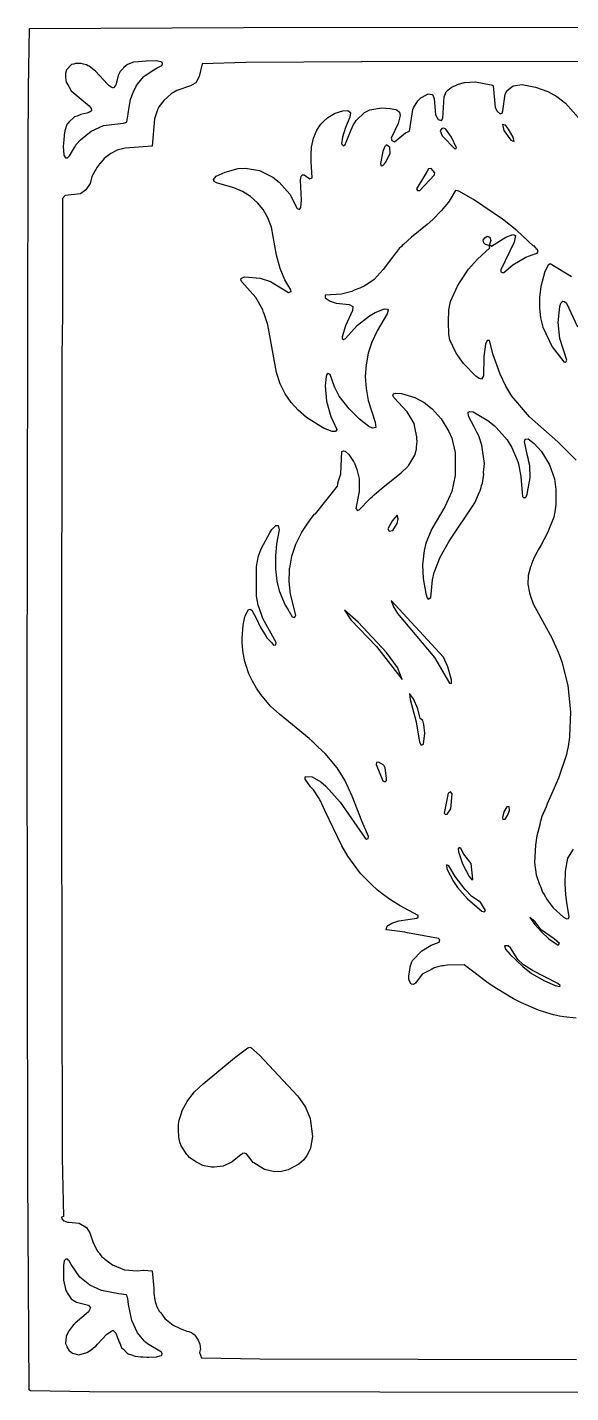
# Model space of a CAD drawing. Header units: millimetres. Extents: x 15 to 285, y 15 to 285.
# Drawn here: x 14.8 to 122.2, y 15.1 to 284.9 of the extents above; entities that cross this region are included whole.
import ezdxf

# ---------------------------------------------------------------- set-up
doc = ezdxf.new("R2010")
doc.units = ezdxf.units.MM
doc.layers.add('CUT', color=7, linetype='CONTINUOUS')

msp = doc.modelspace()

# ---------------------------------------------------------------- linework, layer by layer
at = {"layer": 'CUT'}
for points in [[(14.9156, 57.848), (14.795, 150.073), (14.795, 150.16), (14.7951, 150.1788), (14.7952, 150.3461), (14.7954, 150.509), (14.958, 260.715), (15.0062, 272.8875), (15.2479, 284.6612), (57.5164, 284.8428), (199.1852, 284.873), (284.4363, 284.6307), (284.6919, 272.8875), (284.8126, 242.3635), (284.9031, 150.0737), (284.7824, 57.819), (284.4491, 15.521), (272.6158, 15.2779), (199.1254, 15.0968), (27.0823, 15.2779), (15.4032, 15.459), (15.1873, 15.6755)], [(35.6678, 271.9208), (35.702, 271.9957), (35.7581, 272.1187), (36.0225, 272.6983), (36.2914, 273.2081), (36.3141, 273.2412), (36.3166, 273.245), (36.5698, 273.6159), (37.7858, 275.104), (37.9041, 275.2173), (38.0941, 275.3658), (39.775, 276.4597), (40.4444, 276.843), (41.223, 277.2417), (41.2257, 277.2903), (41.3456, 277.359), (41.5256, 277.662), (41.4139, 277.9687), (40.3381, 278.2322), (38.2021, 278.2036), (36.7335, 278.0278), (35.795, 277.9605), (34.5644, 277.5268), (34.5107, 277.4784), (34.4881, 277.4714), (34.3279, 277.3136), (33.8311, 276.8658), (33.7386, 276.7336), (33.1691, 276.1732), (32.7704, 275.3393), (32.28, 273.4569), (32.11, 273.2377), (32.1076, 273.2346), (31.8945, 272.9599), (31.7945, 272.8678), (31.4757, 272.9882), (30.9544, 273.2879), (30.632, 273.6325), (28.2714, 276.2328), (28.0128, 276.4317), (28.0121, 276.4325), (28.0099, 276.434), (27.0216, 277.1942), (26.7448, 277.288), (26.4867, 277.4623), (25.9166, 277.5689), (25.4697, 277.7204), (25.1186, 277.7181), (24.9911, 277.7419), (24.8432, 277.7162), (24.6888, 277.7152), (24.6731, 277.7173), (24.6632, 277.715), (24.2885, 277.7125), (23.9619, 277.5679), (23.9419, 277.598), (23.5493, 277.5074), (23.3517, 277.2978), (23.285, 277.2683), (23.029, 276.9765), (22.9963, 276.9597), (22.9554, 276.8925), (22.7664, 276.6771), (22.5529, 276.4507), (22.3114, 275.726), (22.3691, 275.0915), (22.4053, 274.4203), (22.4362, 274.3527), (22.4624, 274.0654), (22.9185, 273.3007), (22.9514, 273.2289), (22.9869, 273.1861), (23.4889, 272.3443), (27.0405, 269.3536), (27.238, 269.0689), (27.3855, 268.8099), (27.4762, 268.5159), (27.4557, 268.3819), (27.2782, 268.2052), (26.9465, 268.0128), (26.5801, 267.8961), (25.3868, 267.6339), (24.6572, 267.3394), (24.1488, 267.1957), (22.9798, 266.1168), (22.8926, 265.9376), (22.6831, 265.7347), (22.6819, 265.7302), (22.6215, 265.672), (22.182, 264.4014), (22.0962, 263.5821), (22.0685, 263.4805), (21.9988, 262.652), (21.858, 261.3078), (22.0016, 259.6551), (22.0024, 259.6421), (22.0027, 259.6417), (22.0038, 259.6293), (22.3737, 259.0636), (22.7063, 259.0799), (22.9899, 259.3685), (23.0588, 259.3981), (23.1042, 259.4849), (23.1067, 259.4874), (24.097, 261.1432), (24.3625, 261.5582), (24.4007, 261.618), (24.436, 261.6732), (24.4713, 261.7284), (25.2878, 262.6628), (27.4205, 264.3846), (29.8316, 265.45), (30.3795, 265.5634), (33.8202, 265.9066), (34.4099, 266.1339), (34.4129, 266.151), (34.4681, 266.1678), (34.597, 266.9696), (34.6897, 267.2523), (34.7248, 267.7649), (34.9367, 269.0836), (35.2066, 270.5948), (35.6513, 271.8845)], [(96.3762, 264.4034), (96.7687, 263.4372), (99.3352, 260.7802), (99.5767, 261.0821), (98.5804, 263.1353), (97.4632, 264.7356), (97.0707, 264.9771), (96.6782, 264.8865)], [(110.8087, 263.1655), (109.9029, 264.7356), (109.2991, 265.5508), (108.6952, 265.7018), (108.9367, 264.494), (110.3558, 262.5918), (111.0201, 262.3201)], [(85.7783, 261.6256), (85.416, 261.3539), (85.0536, 260.3575), (84.5705, 257.9722), (84.6913, 257.4891), (85.0536, 257.5495), (85.5971, 258.1534), (86.5029, 259.9348), (86.4123, 261.1123)], [(95.2505, 255.7202), (95.2862, 256.1203), (94.5807, 256.985), (94.0445, 256.885), (93.7075, 256.3206), (93.6666, 256.2752), (93.6426, 256.2119), (91.7154, 252.9835), (91.9199, 252.6025), (92.3502, 252.6451)], [(88.0428, 187.7722), (87.8918, 188.4666), (86.9558, 187.44), (86.05, 185.7794), (86.3218, 185.3265), (87.0464, 185.4472), (87.8616, 186.8663)], [(86.7143, 171.6488), (87.137, 170.3807), (87.9522, 169.0521), (95.2289, 160.3262), (98.1878, 155.3141), (98.5804, 155.1933), (98.6105, 155.9481), (97.8557, 158.5448), (97.0405, 160.4168)], [(85.7481, 161.3226), (80.1925, 167.3311), (77.4449, 169.7164), (78.713, 167.8142), (83.8157, 162.5605), (88.8882, 156.0085), (87.922, 158.3636)], [(92.6322, 143.0555), (93.0549, 143.2668), (93.3267, 145.4106), (93.1757, 147.1316), (92.9342, 147.8865), (92.4209, 148.279), (91.9378, 150.2114), (91.1225, 152.2041), (90.3375, 153.2307), (90.4583, 152.0532), (91.6358, 147.6751), (92.3001, 143.6292)], [(85.7421, 136.0444), (85.779, 136.5453), (85.5136, 138.5652), (85.2382, 139.091), (84.2054, 139.6704), (83.8099, 139.5828), (83.7062, 139.1912), (85.0224, 136.0059), (85.5075, 135.8066)], [(97.7697, 129.4205), (98.4993, 130.4374), (98.7355, 133.4532), (98.4439, 133.8126), (97.9699, 133.5347), (97.1779, 129.6314), (97.4386, 129.37)], [(108.6952, 128.7739), (108.7858, 128.321), (109.2387, 128.4418), (109.6916, 129.1362), (110.0841, 130.1326), (109.9935, 130.9177), (109.5406, 130.8271), (108.9367, 129.8911)], [(100.4524, 122.6446), (100.1504, 122.7956), (99.9391, 122.554), (99.9693, 121.9502), (100.8147, 119.5951), (102.0828, 117.1192), (102.6263, 116.4549), (102.8075, 116.5757), (102.4753, 119.6253), (101.0562, 121.5275)], [(97.7047, 118.6289), (99.0333, 116.0926), (99.7881, 114.9453), (101.7809, 112.6506), (104.5889, 110.2653), (105.1022, 110.0841), (105.3135, 110.3558), (104.3473, 111.9863), (102.6565, 113.1035), (101.2978, 114.4924), (99.305, 117.1192), (98.0671, 119.2026), (97.6142, 119.4139)], [(115.1264, 108.1517), (114.0697, 108.9971), (115.066, 107.578), (116.4248, 106.1287), (117.8137, 104.8002), (119.7159, 103.5019), (119.9272, 103.834), (118.9006, 104.77), (116.3342, 106.5816)], [(109.0575, 103.3811), (109.2991, 102.7471), (110.1747, 101.6903), (112.6807, 99.305), (114.432, 97.9161), (116.9984, 96.4668), (119.0818, 95.561), (120.0178, 95.3496), (120.1084, 95.561), (119.5951, 95.9233), (114.6131, 98.4898), (112.8619, 99.6069), (111.7447, 100.6939), (110.2955, 103.0188), (109.7822, 103.3811)], [(51.622, 59.6616), (51.4919, 59.6677), (51.2158, 59.6808), (49.708, 59.9204), (49.4839, 59.9936), (48.1044, 60.6883), (46.8636, 61.5672), (46.8447, 61.5841), (46.5176, 61.9657), (46.4145, 62.086), (46.3839, 62.1217), (46.3287, 62.1861), (45.1991, 63.9012), (44.9638, 64.5984), (44.7532, 65.6107), (44.6486, 67.0089), (44.6663, 67.7109), (44.6767, 68.1262), (44.6778, 68.1716), (44.6779, 68.1741), (44.8121, 68.9277), (45.1075, 69.9011), (45.1525, 70.0496), (45.1601, 70.0745), (45.1694, 70.1052), (45.4069, 70.8437), (46.4013, 72.6078), (46.914, 73.377), (47.8624, 74.518), (49.5615, 76.1255), (55.7532, 81.2902), (58.3947, 83.2469), (58.7658, 83.3755), (58.9306, 83.2821), (60.6503, 81.7864), (68.1841, 73.7352), (68.5864, 73.2476), (69.7708, 71.4899), (70.694, 69.2533), (71.1301, 65.7244), (70.7674, 63.4891), (70.6631, 63.2225), (70.0541, 61.9823), (69.421, 61.1243), (68.4132, 60.2252), (66.3294, 59.1375), (65.0349, 58.8197), (63.6948, 58.7576), (61.6861, 59.1987), (60.0584, 60.1529), (59.5425, 60.5128), (59.425, 60.5948), (58.0818, 62.2651), (57.6918, 62.4322), (57.5497, 62.3722), (57.3747, 62.4475), (57.1001, 62.1822), (57.0401, 62.1568), (55.2545, 60.7403), (53.5011, 59.8832), (51.705, 59.6576), (51.6588, 59.6598)], [(22.6342, 24.1286), (23.0955, 23.3672), (23.1234, 23.3549), (23.7316, 22.8967), (24.9631, 22.5607), (26.5563, 23.026), (26.5926, 23.0532), (26.6959, 23.0805), (27.2025, 23.4596), (27.7506, 23.8201), (27.8918, 23.9755), (28.3053, 24.285), (28.6866, 24.7136), (30.5228, 26.6492), (31.6658, 27.4634), (32.2345, 26.9239), (32.2714, 26.854), (32.5647, 26.1642), (32.8415, 25.4512), (32.9462, 25.0699), (33.1144, 24.7481), (33.4156, 23.9722), (33.7781, 23.666), (34.4705, 22.9679), (34.5112, 22.9203), (34.5216, 22.9164), (34.6036, 22.8336), (34.8761, 22.7385), (34.9075, 22.7119), (35.1823, 22.6315), (36.0902, 22.3143), (37.1977, 22.1883), (37.6559, 22.1929), (38.3997, 22.1292), (38.5339, 22.133), (38.572, 22.1297), (38.8208, 22.1413), (40.3718, 22.1858), (40.474, 22.2182), (40.4875, 22.2188), (40.9595, 22.3666), (41.2633, 22.4282), (41.2862, 22.4754), (41.3576, 22.498), (41.469, 22.8113), (41.3176, 23.0874), (38.5716, 24.7274), (38.5502, 24.7416), (38.2455, 24.9875), (37.8966, 25.3426), (36.5845, 26.901), (35.4515, 29.3331), (34.797, 32.5073), (34.6411, 33.6829), (34.5778, 33.8606), (34.5361, 34.19), (34.4549, 34.2059), (34.4356, 34.2603), (34.4136, 34.3667), (34.3966, 34.3698), (34.3851, 34.4021), (32.8919, 34.6422), (29.4313, 35.2688), (27.1172, 36.3104), (25.1571, 37.9541), (23.4544, 40.4264), (23.0462, 41.1254), (22.9981, 41.2152), (22.9931, 41.2165), (22.958, 41.2765), (22.874, 41.2691), (22.856, 41.2953), (22.7244, 41.5035), (22.3923, 41.4968), (22.0547, 41.1741), (21.9172, 40.2552), (21.9336, 40.0286), (21.9162, 39.9406), (21.9456, 37.3526), (22.3853, 35.2572), (22.6061, 34.9661), (22.6443, 34.7999), (23.4391, 33.6543), (24.0555, 33.2448), (24.1985, 33.2106), (24.5475, 32.9989), (26.8691, 32.4043), (27.261, 31.848), (26.8686, 31.0706), (24.2692, 28.8013), (24.1816, 28.6907), (23.8748, 28.4358), (23.0826, 27.4006), (22.9853, 27.1803), (22.8727, 27.0382), (22.5024, 26.2174), (22.3664, 24.7974), (22.6093, 24.3202)]]:
    msp.add_lwpolyline(points, close=True, dxfattribs=at)
for points in [[(149.9997, 278.113), (80.8754, 278.0224), (80.828, 278.0224), (58.0059, 277.9016), (58.0058, 277.9016), (49.3176, 277.6368), (48.7453, 275.1243), (48.0895, 273.9173), (47.9824, 273.8242), (47.0728, 273.3337), (44.3602, 272.3999), (43.1909, 271.7292), (41.7689, 270.4301), (40.7746, 269.1497), (40.6582, 268.8177), (40.5158, 268.5692), (40.0209, 266.9992), (39.9374, 266.761), (39.4812, 261.3801), (34.1341, 260.9621), (32.5325, 260.5715), (31.2828, 259.9457), (29.9611, 258.9231), (29.1006, 257.9012), (29.0787, 257.8981), (28.9886, 257.7682), (28.5684, 257.2692), (28.3182, 256.8013), (28.3107, 256.7904), (28.3067, 256.7796), (27.5563, 255.3762), (27.235, 254.005), (26.366, 252.7342), (25.2755, 251.9763), (22.2631, 251.6659), (21.9425, 251.3269), (21.9419, 251.2696), (21.7375, 251.0657), (21.7248, 228.2469), (21.6455, 219.8376), (21.5549, 150.2714), (21.6455, 80.7058), (21.6618, 79.1248), (21.7059, 61.533), (21.9386, 49.9014), (21.8585, 49.9083), (21.5264, 49.7574), (21.5868, 49.4252), (21.9491, 49.0629), (22.0625, 49.044), (22.7539, 48.7856), (22.9963, 48.7673), (25.0462, 48.5636), (26.4858, 47.7494), (27.1229, 46.701), (27.7929, 44.726), (28.6901, 43.0433), (28.987, 42.7111), (29.0446, 42.5713), (29.5277, 41.9674), (29.9409, 41.644), (29.9759, 41.6048), (30.1356, 41.4916), (31.611, 40.337), (33.9963, 39.401), (36.4722, 39.1594), (37.7705, 39.2802), (37.8029, 39.2937), (39.4812, 39.1634), (39.7905, 35.7232), (39.7929, 34.6973), (39.9586, 33.8526), (39.9987, 33.4062), (40.2162, 32.6403), (40.2162, 32.6074), (40.2433, 32.5446), (40.3451, 32.186), (40.6063, 31.7052), (40.6993, 31.4902), (40.7844, 31.3774), (40.8619, 31.2347), (41.1866, 30.8443), (41.9976, 29.7692), (43.5979, 28.4407), (44.7393, 27.9334), (44.8727, 27.8566), (45.029, 27.8047), (46.3153, 27.2329), (46.7248, 27.1857), (47.1434, 27.0085), (47.2041, 26.969), (47.2136, 26.9628), (47.339, 26.8813), (47.7198, 26.6337), (47.9237, 26.4792), (48.5504, 25.4886), (48.8773, 24.7022), (49.0354, 23.6087), (48.9421, 23.5493), (48.8515, 23.0662), (49.2139, 22.0095), (60.7176, 21.7679), (123.2787, 21.6471)], [(123.2244, 199.3679), (119.6454, 202.9759), (114.0163, 207.8795), (110.5412, 211.9956), (109.3305, 213.9629), (108.2271, 216.3521), (106.8663, 220.1924), (106.1468, 222.9891), (105.6274, 223.013), (105.3318, 222.2727), (104.9807, 219.8095), (104.9192, 215.9909), (104.5234, 215.3713), (104.0486, 215.4809), (103.4125, 215.9466), (101.0092, 218.4739), (99.5432, 220.4624), (98.2841, 223.1171), (98.0684, 224.1877), (98.0085, 226.6717), (98.1002, 229.0399), (98.4167, 230.6971), (99.7894, 233.7343), (99.9259, 233.9507), (99.9518, 233.9917), (100.0109, 234.0854), (100.2097, 234.4004), (101.998, 237.0728), (103.7194, 239.0416), (106.1766, 241.298), (106.0851, 241.7869), (105.3281, 241.9392), (104.979, 242.2603), (104.8972, 242.7967), (105.2017, 243.3017), (105.6565, 243.5971), (106.176, 243.4228), (106.3686, 242.7685), (106.1387, 241.9514), (106.541, 241.623), (109.3759, 243.404), (110.7024, 243.9249), (111.2702, 243.7488), (110.9974, 242.4514), (108.3556, 236.9247), (108.382, 236.5875), (108.6241, 236.4057), (108.9233, 236.4522), (110.7302, 237.922), (113.2683, 239.4629), (114.0546, 239.7266), (114.2206, 239.7655), (114.3326, 239.8199), (115.5518, 240.2288), (115.7318, 240.5486), (115.5816, 240.9068), (115.3393, 241.1351), (115.2774, 241.3054), (114.9151, 241.6677), (114.8022, 241.6411), (111.5292, 244.7245), (108.6565, 246.9975), (102.9346, 250.8518), (100.0657, 252.4802), (99.4118, 252.6364), (98.1359, 250.5227), (98.0155, 250.3433), (96.587, 248.5868), (94.9266, 246.9003), (93.7852, 245.9334), (90.7094, 243.4355), (89.1462, 241.969), (88.8667, 241.7415), (88.7368, 241.5849), (88.2946, 241.17), (87.6844, 240.3816), (87.5293, 240.2225), (86.5368, 238.8989), (85.0919, 237.0321), (83.3042, 235.066), (81.4565, 233.7637), (80.5167, 233.3115), (79.4074, 232.9417), (78.9277, 232.7019), (76.8909, 232.1289), (73.6542, 231.9499), (73.6196, 231.3923), (74.6292, 230.7672), (75.8479, 230.3657), (78.3609, 230.0976), (79.1176, 229.7308), (79.0274, 228.9356), (77.6743, 225.8698), (76.9886, 223.7248), (77.0037, 223.3822), (77.2729, 223.1794), (77.628, 223.2889), (80.0706, 226.0513), (82.4122, 227.8394), (83.5555, 228.5469), (85.3429, 229.2737), (85.9773, 229.1804), (86.1073, 229.007), (85.8964, 228.272), (83.8914, 224.8907), (82.8736, 222.6807), (82.1553, 220.4748), (81.728, 218.1586), (81.5818, 215.8572), (81.7333, 213.531), (82.155, 211.1683), (83.5071, 206.8399), (83.6462, 205.8071), (83.0206, 205.6527), (82.2685, 206.024), (80.4393, 207.4282), (78.3696, 209.4691), (76.446, 211.9767), (75.5027, 213.8329), (74.6132, 216.2571), (74.2408, 216.4641), (73.9541, 216.3053), (73.8228, 215.8979), (73.6404, 214.0558), (73.9352, 210.9852), (74.7677, 207.9994), (75.9326, 205.388), (75.722, 205.0346), (75.0532, 205.0179), (73.3508, 205.6482), (69.9652, 207.7874), (68.2823, 209.2001), (66.9115, 210.7198), (65.7453, 212.4316), (64.7723, 214.4379), (64.0132, 216.6921), (62.2977, 226.0552), (61.7001, 227.8898), (61.575, 228.3455), (61.494, 228.5223), (61.3163, 229.0677), (59.9581, 231.509), (57.1674, 234.6098), (57.1048, 234.725), (57.0581, 234.811), (57.0385, 234.8471), (56.9975, 234.9225), (57.0129, 235.0584), (57.0668, 235.1976), (57.0695, 235.2045), (57.073, 235.2137), (57.1033, 235.2919), (57.7295, 235.5645), (60.7982, 235.2891), (62.8711, 234.6357), (66.4029, 232.4923), (66.9109, 232.7016), (66.8965, 233.0334), (65.6889, 235.0005), (64.7419, 237.2057), (64.0472, 239.8337), (63.0284, 245.4129), (62.3382, 247.2231), (61.399, 248.85), (60.2636, 250.2166), (58.8998, 251.4317), (57.3284, 252.4106), (55.5719, 253.1729), (52.147, 254.1282), (51.7046, 254.4032), (51.5781, 254.8251), (52.1376, 255.4769), (53.859, 256.2709), (56.4692, 256.9981), (57.9396, 257.0627), (60.6931, 256.5707), (63.2892, 255.2607), (64.5571, 254.2481), (66.673, 251.8903), (68.091, 249.0619), (68.5484, 248.8844), (68.8441, 249.2899), (68.9929, 250.7164), (68.7818, 254.6588), (68.9077, 255.4566), (69.1837, 255.7204), (69.5113, 255.7324), (70.6105, 254.9557), (71.0837, 255.1585), (70.891, 258.3462), (70.9082, 259.7928), (70.9136, 260.2453), (70.9156, 260.4176), (70.9174, 260.5696), (70.9573, 261.2022), (71.3507, 262.9617), (72.0071, 264.5631), (72.787, 265.7096), (72.8596, 265.7797), (72.9524, 265.8693), (73.2636, 266.1698), (74.1761, 267.0509), (75.4748, 267.8296), (75.6536, 267.8987), (77.1582, 268.382), (78.1044, 268.4398), (78.6231, 268.0395), (78.5496, 267.1165), (77.6379, 265.045), (77.0738, 263.1953), (76.8854, 261.8241), (77.3038, 261.4702), (77.6291, 261.6999), (79.0859, 265.4017), (79.7701, 266.482), (81.4392, 268.0524), (82.4768, 268.5648), (84.7483, 268.9587), (86.5196, 268.8431), (87.5932, 268.6199), (87.6819, 268.59), (87.7194, 268.5678), (87.7581, 268.5448), (87.8117, 268.5131), (87.864, 268.4821), (88.3091, 268.1101), (88.4935, 267.4778), (88.0933, 265.8838), (86.6941, 262.9446), (86.7965, 262.5344), (87.3724, 262.258), (89.5001, 264.0361), (90.324, 264.3516), (90.9794, 268.6516), (91.1285, 268.9659), (91.9554, 270.3362), (92.2627, 270.6749), (92.5606, 270.9457), (92.7906, 271.0914), (94.03, 271.7528), (94.8336, 271.6165), (95.1626, 270.8141), (95.4619, 267.5748), (96.0029, 266.6434), (96.6263, 266.466), (96.9195, 266.9305), (97.1333, 271.1551), (97.5781, 272.1177), (97.7462, 272.2926), (97.8479, 272.3985), (97.8846, 272.4367), (97.9107, 272.4638), (98.5157, 272.9658), (99.7654, 273.6043), (101.0837, 273.9604), (101.0872, 273.9611), (101.0898, 273.9616), (101.0933, 273.9623), (101.1517, 273.9738), (103.3113, 274.0931), (103.3293, 274.0932), (106.4478, 273.5126), (106.666, 273.4166), (106.7721, 273.3699), (106.8009, 273.3572), (106.8465, 273.3371), (107.2701, 269.0201), (107.6458, 268.2799), (108.2475, 267.8083), (108.6145, 267.9413), (108.7812, 268.3965), (109.2047, 271.6586), (109.5813, 272.4098), (110.7709, 273.3272), (112.5961, 273.5478), (115.1873, 273.0697), (117.6638, 272.2132), (119.4171, 271.2038), (121.1434, 269.8846), (124.1897, 266.4461)], [(122.3206, 235.5727), (118.1023, 238.1626), (117.6923, 237.8761), (117.0204, 236.5965), (116.2377, 233.6517), (115.9694, 231.492), (115.9696, 229.3734), (116.2061, 227.4681), (116.6802, 225.6247), (118.5254, 221.718), (120.791, 218.7482), (121.1863, 218.7389), (121.3841, 219.1179), (119.9969, 223.3742), (119.6574, 226.5585), (119.9915, 229.6828), (120.197, 230.3556), (120.5943, 230.7657), (120.9628, 230.7103), (121.3382, 230.342), (123.5263, 225.7008)], [(123.2389, 89.0712), (120.8125, 89.359), (119.9649, 89.5019), (118.7937, 89.7867), (117.4294, 90.1343), (115.7915, 90.6863), (112.4332, 92.1228), (110.8339, 92.9173), (107.4709, 94.9341), (106.4481, 95.6245), (105.9862, 95.9363), (105.9079, 95.9892), (105.774, 96.0795), (105.5998, 96.1971), (105.4944, 96.2683), (101.1207, 99.6369), (97.7451, 99.5801), (97.0402, 99.4424), (96.6777, 99.4237), (95.8922, 99.2181), (95.4193, 99.1258), (95.21, 99.0193), (95.1607, 99.0094), (94.7868, 98.8094), (94.6619, 98.7719), (94.5246, 98.6707), (92.8386, 97.8132), (91.4859, 95.9923), (91.0879, 95.781), (90.7399, 95.8038), (90.6619, 95.8345), (90.661, 95.8349), (90.6598, 95.8353), (90.6597, 95.8354), (90.3168, 96.379), (90.2081, 96.8054), (90.1587, 97.4208), (90.5242, 99.5271), (90.6397, 99.8168), (90.72, 100.0182), (90.7913, 100.1971), (90.9116, 100.4991), (92.7602, 102.4171), (94.6135, 103.5041), (96.1584, 104.1138), (96.3314, 104.6004), (96.0556, 104.8347), (89.8918, 105.9502), (89.8503, 105.9547), (89.3596, 106.0665), (85.8257, 106.5249), (85.6859, 106.6008), (85.8794, 107.2821), (85.9638, 107.3357), (86.0249, 107.3745), (86.1547, 107.4569), (86.8208, 107.8799), (86.8289, 107.8848), (86.8317, 107.8858), (86.8357, 107.8873), (86.8366, 107.8877), (86.8456, 107.891), (88.2235, 108.3594), (91.751, 108.8364), (92.0076, 109.05), (92.0045, 109.3838), (88.4733, 111.2963), (86.5659, 112.5051), (84.9298, 113.6619), (83.9008, 114.4664), (83.8729, 114.4903), (83.6993, 114.6396), (83.0075, 115.2815), (80.6259, 117.6913), (78.1217, 121.1307), (76.9625, 123.1717), (73.5751, 130.1434), (72.707, 132.0147), (72.5722, 132.2076), (72.3362, 132.6932), (71.3198, 134.2139), (70.765, 134.8291), (69.6971, 136.3472), (69.7182, 136.6982), (69.7389, 136.7572), (69.7488, 136.7854), (69.7766, 136.8133), (71.1006, 136.7652), (72.7796, 135.7794), (73.7612, 134.9584), (76.6387, 131.7477), (81.5407, 124.6365), (81.8373, 124.4823), (82.1442, 124.6149), (82.215, 125.0106), (80.9312, 127.8573), (78.9975, 132.9917), (77.554, 136.1163), (76.0309, 138.5318), (73.6511, 141.3579), (72.2862, 142.6637), (71.7743, 143.0891), (71.472, 143.4344), (71.4245, 143.4954), (71.4047, 143.5113), (71.3974, 143.5196), (71.0943, 143.76), (71.0481, 143.797), (70.4615, 144.3388), (64.6041, 149.1739), (62.8767, 150.7625), (60.917, 153.0316), (60.0805, 154.3231), (59.3016, 155.6872), (58.5823, 157.1317), (58.3794, 157.7343), (58.1792, 158.3505), (58.162, 158.4033), (58.1228, 158.5239), (57.7873, 159.5562), (57.4224, 161.2817), (57.2864, 162.4643), (57.2247, 163.4118), (57.2526, 164.1809), (57.4457, 166.7574), (57.7857, 168.3984), (57.8219, 168.5289), (58.4662, 169.7457), (58.8586, 169.8826), (59.1369, 169.7182), (60.0697, 168.0183), (60.7871, 166.3954), (61.9844, 164.5125), (62.0099, 164.4825), (62.1389, 164.2475), (63.0152, 163.29), (63.025, 163.2905), (63.4351, 162.809), (63.8688, 162.8771), (63.9635, 163.3057), (61.3346, 168.0473), (60.5124, 170.3533), (60.4343, 170.6866), (60.0657, 172.4501), (60.0579, 172.5563), (60.058, 178.3581), (60.4456, 180.456), (60.9152, 181.6298), (61.0665, 181.9873), (62.7463, 184.9862), (63.129, 185.619), (63.9216, 186.4358), (64.373, 186.4622), (64.5776, 185.5602), (64.0634, 182.8008), (63.8557, 180.3856), (63.8566, 177.7785), (64.0977, 175.4139), (64.574, 173.5472), (65.7606, 170.7284), (66.3265, 169.7727), (66.4699, 169.502), (66.5378, 169.4159), (67.1481, 168.3852), (67.5965, 168.2639), (67.8371, 168.6961), (66.7965, 172.8572), (66.5192, 175.3863), (66.6005, 177.6656), (66.6347, 178.0297), (66.6348, 178.0306), (66.6349, 178.0312), (67.0749, 180.3631), (67.8733, 182.7454), (69.0612, 185.1162), (70.4732, 187.3189), (71.5669, 188.6808), (71.7685, 188.7383), (76.056, 194.2034), (76.2371, 194.928), (76.1829, 194.9993), (76.2625, 195.2931), (76.7276, 196.6737), (76.975, 201.0312), (77.2855, 201.2026), (77.6148, 201.13), (78.3461, 200.4765), (79.2717, 199.0649), (79.3322, 198.9409), (79.3948, 198.8129), (79.4241, 198.7527), (79.4377, 198.7251), (79.9026, 197.473), (80.0531, 196.9438), (80.196, 196.4412), (80.2292, 196.3244), (80.2528, 196.2416), (80.3499, 195.7125), (80.3723, 195.0838), (80.3723, 193.147), (79.7021, 189.7906), (80.06, 189.4088), (80.3717, 189.5265), (82.4022, 191.6332), (82.6137, 191.8273), (82.9148, 192.1035), (83.3573, 192.5094), (84.2922, 193.367), (85.4232, 194.2848), (88.6801, 196.825), (89.9717, 198.0938), (90.0519, 198.2318), (90.1932, 198.3783), (91.3621, 200.3432), (91.6736, 201.4896), (91.6909, 201.9883), (91.8186, 203.0653), (91.7481, 203.6351), (91.759, 203.9496), (91.6383, 204.522), (91.6083, 204.7643), (91.5756, 204.819), (91.2045, 206.5785), (89.8609, 208.9105), (87.1868, 211.7324), (87.0486, 212.134), (87.1821, 212.4483), (87.6003, 212.5896), (88.6996, 212.5227), (91.3656, 211.7351), (93.181, 210.736), (94.8092, 209.4729), (96.5552, 207.538), (98.0951, 205.0318), (98.6646, 203.6695), (99.3277, 200.8365), (99.3334, 196.3372), (98.6942, 193.1596), (97.3192, 190.125), (94.7471, 185.7644), (93.5646, 182.9273), (93.1972, 181.5197), (92.9034, 178.6952), (93.0218, 175.9918), (93.5279, 172.9773), (93.7769, 172.1352), (94.0269, 171.9124), (94.5107, 172.1808), (94.8461, 175.6924), (95.2147, 177.1606), (96.392, 180.1789), (98.1557, 183.3154), (103.2188, 190.9074), (104.1649, 193.1195), (104.1686, 193.1206), (104.1777, 193.1494), (104.2621, 193.3468), (104.4405, 193.9769), (104.5527, 194.3305), (104.7398, 194.7771), (105.0116, 196.5887), (104.9544, 196.7847), (104.9542, 196.9164), (105.1328, 198.6995), (104.6018, 202.3078), (103.9918, 204.14), (103.6682, 204.7586), (103.511, 205.1567), (103.0654, 205.9111), (101.9455, 208.0523), (101.9058, 208.8381), (102.2233, 208.9504), (102.8123, 208.9017), (102.9035, 208.883), (105.7917, 207.2105), (107.0291, 206.1991), (107.1313, 206.1044), (107.2674, 205.9783), (107.385, 205.8693), (107.4589, 205.8008), (109.6337, 203.333), (110.5496, 201.863), (111.7823, 198.8978), (111.7834, 198.8946), (111.7871, 198.8835), (111.8099, 198.8165), (111.8781, 198.6154), (112.3351, 196.1344), (112.5912, 192.924), (112.619, 192.2478), (112.6916, 192.1798), (112.8015, 191.9795), (112.9117, 191.9736), (112.9826, 191.9073), (113.1027, 191.9634), (113.2279, 191.9566), (113.2852, 192.0486), (113.3182, 192.064), (113.3574, 192.1644), (113.4683, 192.3423), (113.4875, 192.4616), (113.5866, 192.6031), (113.7073, 193.3278), (113.7073, 193.5559), (113.8037, 193.9905), (113.8072, 194.0639), (114.1596, 195.8545), (114.0699, 198.2717), (113.8424, 199.3061), (113.8332, 199.5017), (113.5934, 200.4377), (113.0157, 203.0639), (113.1549, 203.5067), (113.7635, 203.5568), (114.9651, 202.632), (116.3034, 201.1318), (116.8137, 200.3771), (117.9923, 198.4503), (118.9491, 195.688), (119.231, 193.5809), (119.2306, 190.655), (119.1212, 189.5345), (118.8537, 188.116), (117.584, 184.9725), (116.2331, 182.4721), (115.7597, 181.6562), (115.5, 181.1151), (114.9639, 180.1229), (114.6446, 179.3332), (114.3955, 178.8143), (114.3331, 178.563), (114.2184, 178.2794), (113.7674, 176.5397), (113.7131, 174.824), (114.0029, 173.1501), (114.1547, 172.7033), (114.1589, 172.6735), (114.722, 170.9927), (118.1227, 164.8218), (118.3644, 164.3736), (119.7385, 161.3004), (119.7661, 161.2295), (119.7878, 161.1735), (119.8813, 160.9329), (120.4363, 159.5035), (121.5853, 154.7928), (122.0995, 149.6314), (121.9376, 144.7732), (121.9165, 144.5867), (121.6584, 142.7804), (121.4956, 141.8941), (121.3178, 141.1876), (119.7632, 136.4954), (118.3892, 133.3322), (117.5202, 131.4606), (117.3005, 130.8259), (116.4772, 128.9303), (116.2264, 127.9729), (116.153, 127.8681), (116.0509, 127.3032), (115.4816, 125.1301), (115.1825, 123.2687), (115.0066, 119.8222), (115.3575, 117.4246), (115.699, 116.397), (115.7153, 116.2948), (115.8268, 116.0125), (116.0416, 115.3664), (116.2353, 114.9782), (116.6243, 113.9931), (116.9489, 113.5481), (117.4977, 112.4481), (118.687, 110.868), (120.7584, 109.0581), (121.3569, 108.7095), (121.7152, 108.7743), (121.8633, 109.1071), (121.3766, 111.9467), (121.1722, 113.4524), (121.046, 115.6441), (121.1085, 118.1456), (121.6165, 120.6949), (122.7329, 122.4558)]]:
    msp.add_lwpolyline(points, dxfattribs=at)

doc.saveas('drawing.dxf')
